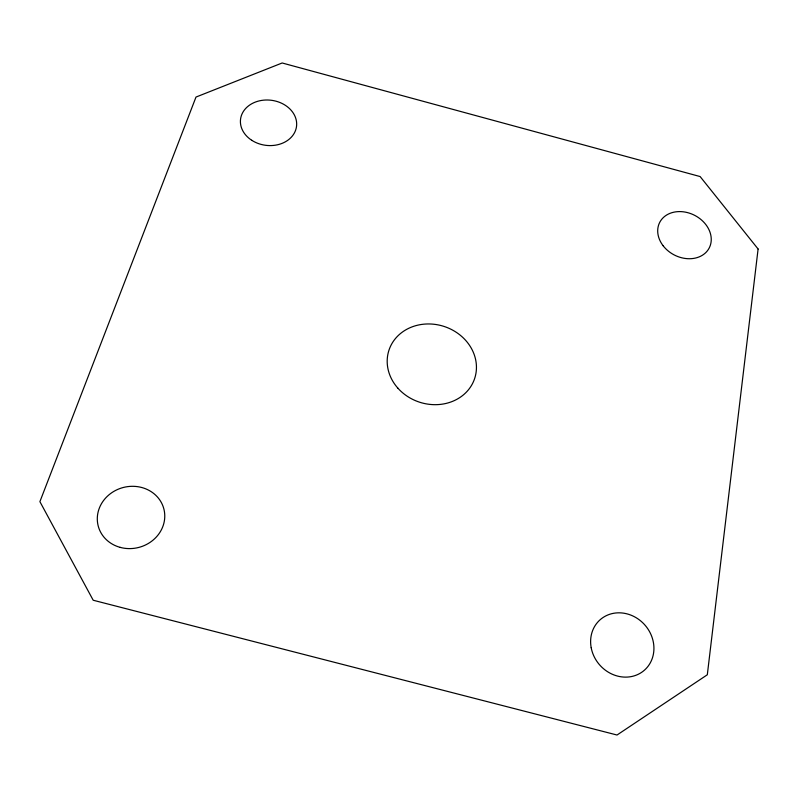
<?xml version="1.0" encoding="UTF-8"?>
<svg xmlns="http://www.w3.org/2000/svg" width="798" height="798" viewBox="0 0 798 798"><rect width="100%" height="100%" fill="white"/><g stroke="black" fill="none" stroke-linecap="round" stroke-linejoin="round"><path stroke-width="1.2" d="M758.1 249.006L707.317 674.769L617.024 735.018L93.196 600.236L39.9 501.653L195.999 97.057L282.173 62.982L700.125 176.558L758.1 249.006M591.198 647.757A33.566 30.164 49.2 0 0 643.058 671.317A33.566 30.164 49.2 0 0 632.555 615.827A33.566 30.164 49.2 0 0 591.198 647.757M120.129 547.358A33.915 30.952 -14.6 0 0 164.139 510.092A33.915 30.952 -14.6 0 0 108.837 494.94A33.915 30.952 -14.6 0 0 120.129 547.358M663.058 245.664A27.86 22.284 27.4 0 0 709.103 248.188A27.86 22.284 27.4 0 0 681.273 211.63A27.86 22.284 27.4 0 0 663.058 245.664M397.813 388.087A45.127 39.81 18.3 0 0 473.852 380.686A45.127 39.81 18.3 0 0 423.788 324.178A45.127 39.81 18.3 0 0 397.813 388.087M251.689 140.249A28.219 22.693 7.5 0 0 296.477 126.752A28.219 22.693 7.5 0 0 257.445 101.366A28.219 22.693 7.5 0 0 251.689 140.249"/></g></svg>
